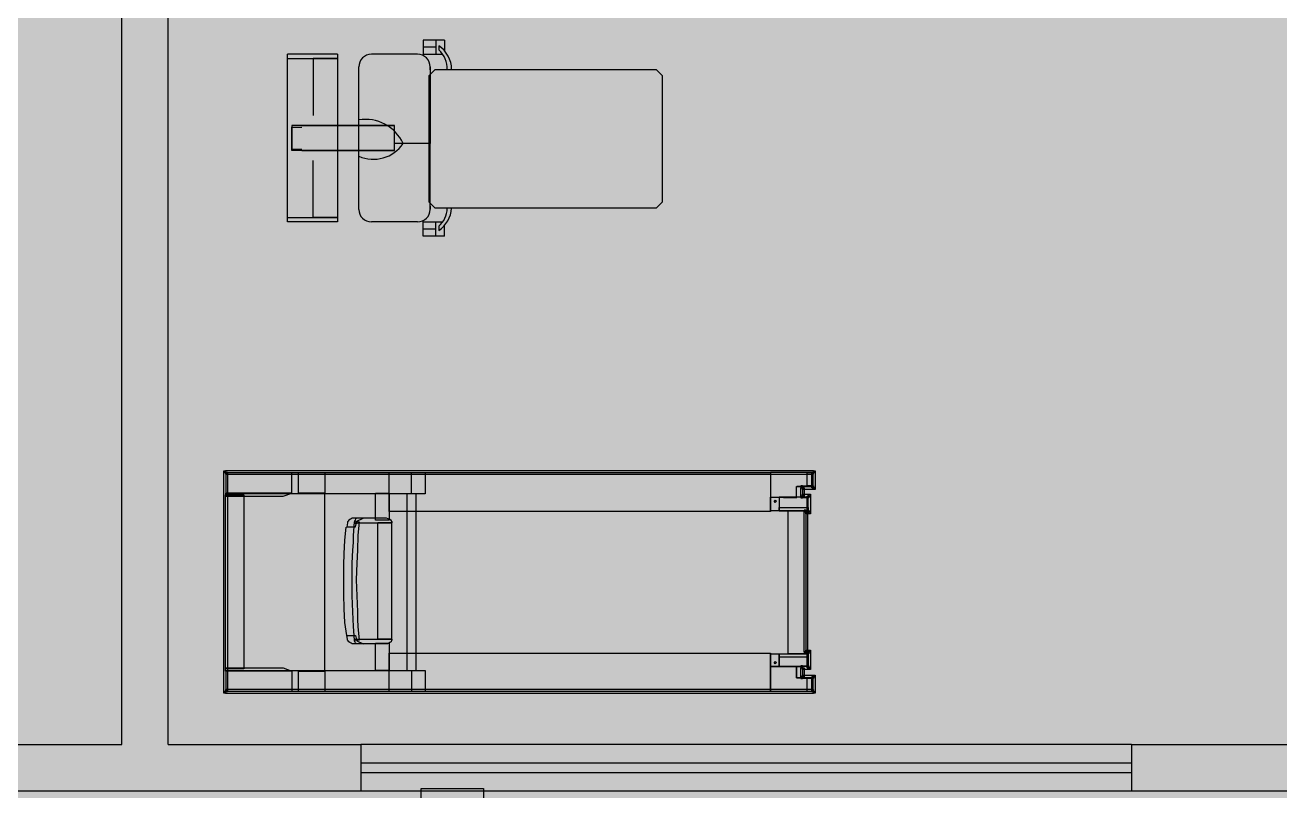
# Model space of a CAD drawing. Header units: centimetres. Extents: x 0 to 1099704, y -139216 to 99734.
# Drawn here: x 908868.9 to 909275.9, y 9877 to 10125.3 of the extents above; entities that cross this region are included whole.
import ezdxf

# ---------------------------------------------------------------- set-up
doc = ezdxf.new("R2010")
doc.units = ezdxf.units.CM
doc.header["$LTSCALE"] = 4
for name, color, linetype in [('0.2', 2, 'Continuous'), ('0.4', 4, 'Continuous'), ('0.6', 6, 'Continuous')]:
    doc.layers.add(name, color=color, linetype=linetype)

msp = doc.modelspace()

# ---------------------------------------------------------------- hatches: boundary and pattern name
at = {"layer": '0.2', "true_color": 0x000000}
h = msp.add_hatch(color=18, dxfattribs=at)
h.dxf.hatch_style = 1
h.paths.add_polyline_path([(908915.235, 10792.013), (909057.735, 10792.013), (909057.735, 10807.013), (908900.235, 10807.013), (908750.235, 10807.013), (908750.235, 10792.013), (908900.235, 10792.013), (908900.235, 9892.013), (908830.235, 9892.013), (908830.235, 9877.013), (908915.235, 9877.013), (908977.735, 9877.013), (908977.735, 9892.013), (908915.235, 9892.013)])
h.paths.add_polyline_path([(908200.235, 10308.853), (908200.235, 10792.013), (908350.235, 10792.013), (908350.235, 10807.013), (908185.235, 10807.013), (908085.235, 10807.013), (908085.235, 10792.013), (908185.235, 10792.013), (908185.235, 9892.264), (908090.235, 9892.264), (908090.235, 9877.264), (908200.235, 9877.264), (908270.235, 9877.013), (908270.235, 9892.013), (908200.235, 9892.013)])
h.paths.add_polyline_path([(907850.235, 9892.264), (907700.235, 9892.264), (907700.235, 9877.264), (907850.235, 9877.264)])
h.paths.add_polyline_path([(907460.235, 9892.264), (907310.235, 9892.264), (907310.235, 9877.264), (907460.235, 9877.264)])
h.paths.add_polyline_path([(907785.235, 10807.013), (907485.235, 10807.013), (907485.235, 10792.013), (907785.235, 10792.013)])
h = msp.add_hatch(color=18, dxfattribs=at)
h.dxf.hatch_style = 1
h.paths.add_polyline_path([(909357.735, 10807.013), (909257.735, 10807.013), (909257.735, 10792.013), (909357.735, 10792.013)])
h.paths.add_polyline_path([(909387.727, 9892.013), (909227.735, 9892.013), (909227.735, 9877.013), (909387.727, 9877.013)])
h.paths.add_polyline_path([(908630.235, 9892.013), (908470.235, 9892.013), (908470.235, 9877.013), (908630.235, 9877.013)])
h = msp.add_hatch(color=18, dxfattribs=at)
h.dxf.hatch_style = 1
h.paths.add_polyline_path([(909017.573, 9877.013), (908997.373, 9877.013), (908997.373, 9855.42), (909017.573, 9855.42)])
edge = h.paths.add_edge_path()
edge.add_line((909017.573, 9850.42), (908997.373, 9850.42))
edge.add_line((908997.373, 9850.42), (908997.373, 9828.065))
edge.add_line((908997.373, 9828.065), (909016.008, 9828.065))
edge.add_spline(control_points=[(909016.008, 9828.065), (909015.514, 9828.393), (909015.015, 9828.715), (909014.515, 9829.037)], knot_values=[1.7524177, 1.7524177, 1.7524177, 1.7524177, 1.8071228, 1.8071228, 1.8071228, 1.8071228], degree=3, periodic=0)
edge.add_spline(control_points=[(909014.515, 9829.037), (909015.541, 9829.333), (909016.567, 9829.629), (909017.573, 9829.965)], knot_values=[1.7123982, 1.7123982, 1.7123982, 1.7123982, 1.810933, 1.810933, 1.810933, 1.810933], degree=3, periodic=0)
edge.add_line((909017.573, 9829.965), (909017.573, 9850.42))
h.paths.add_polyline_path([(909017.573, 9823.065), (908997.373, 9823.065), (908997.373, 9800.71), (909017.573, 9800.71)])
h.paths.add_polyline_path([(909017.573, 9795.71), (908997.373, 9795.71), (908997.373, 9773.355), (909017.573, 9773.355)])
h.paths.add_polyline_path([(909017.573, 9768.355), (908997.373, 9768.355), (908997.373, 9746.001), (909017.573, 9746.001)])
at = {"layer": '0.4', "true_color": 0xf8f3ec}
h = msp.add_hatch(color=7, dxfattribs=at)
h.dxf.hatch_style = 1
h.paths.add_polyline_path([(917643.755, 6257.497), (917643.755, 15479.046), (896254.948, 15479.046), (896254.948, 6257.497)])

# ---------------------------------------------------------------- linework, layer by layer
at = {"layer": '0.2'}
for p, q in [((909004.888, 10120.511), (908997.945, 10120.511)), ((908997.945, 10120.511), (908997.945, 10115.484)), ((909002.111, 10118.197), (908997.945, 10118.197)), ((909002.111, 10120.511), (909002.111, 10115.882)), ((909003.036, 10118.66), (909003.036, 10117.271)), ((909004.888, 10120.511), (909004.888, 10117.046)), ((908970.172, 10115.882), (908953.971, 10115.882)), ((908953.971, 10061.527), (908953.971, 10115.882)), ((908953.971, 10114.494), (908970.172, 10114.494)), ((908970.172, 10114.494), (908962.303, 10114.494)), ((908962.303, 10114.494), (908962.303, 10095.979)), ((908970.172, 10115.882), (908970.172, 10061.527)), ((908996.187, 10115.882), (908981.187, 10115.882)), ((908997.945, 10115.882), (909004.313, 10115.882)), ((908977.115, 10065.599), (908977.115, 10111.811)), ((908999.937, 10108.971), (909001.893, 10110.927)), ((909000.259, 10111.811), (909000.259, 10086.985)), ((909000.259, 10110.791), (909000.259, 10111.716)), ((909001.893, 10110.927), (909073.528, 10110.927)), ((909073.528, 10110.927), (909075.484, 10108.971)), ((908999.937, 10067.883), (908999.937, 10108.971)), ((909075.484, 10108.971), (909075.484, 10067.883)), ((908958.6, 10092.738), (908955.36, 10092.738)), ((908955.36, 10092.738), (908955.36, 10085.134)), ((908955.36, 10092.276), (908958.6, 10092.276)), ((908955.36, 10084.671), (908955.36, 10092.276)), ((908988.687, 10092.738), (908958.6, 10092.738)), ((908958.6, 10092.738), (908988.687, 10092.738)), ((908988.687, 10084.671), (908988.687, 10092.738)), ((909000.259, 10086.985), (908988.687, 10086.985)), ((909000.259, 10086.985), (908988.687, 10086.985)), ((909000.259, 10065.599), (909000.259, 10086.985)), ((908955.36, 10085.134), (908958.6, 10085.134)), ((908958.6, 10084.671), (908955.36, 10084.671)), ((908958.6, 10084.671), (908988.687, 10084.671)), ((908988.687, 10084.671), (908958.6, 10084.671)), ((908962.303, 10062.916), (908962.303, 10081.431)), ((909001.893, 10065.927), (908999.937, 10067.883)), ((909000.259, 10066.619), (909000.259, 10065.693)), ((909073.528, 10065.927), (909001.893, 10065.927)), ((909075.484, 10067.883), (909073.528, 10065.927)), ((908953.971, 10062.916), (908970.172, 10062.916)), ((908970.172, 10061.527), (908953.971, 10061.527)), ((908970.172, 10062.916), (908962.303, 10062.916)), ((908996.187, 10061.527), (908981.187, 10061.527)), ((908997.945, 10056.898), (908997.945, 10061.926)), ((908997.945, 10061.527), (909004.313, 10061.527)), ((909002.111, 10056.898), (909002.111, 10061.527)), ((909002.111, 10059.212), (908997.945, 10059.212)), ((909004.888, 10056.898), (908997.945, 10056.898)), ((909003.036, 10060.138), (909003.036, 10058.75)), ((909004.888, 10056.898), (909004.888, 10060.363)), ((908933.352, 9980.293), (908933.352, 9980.844)), ((908933.352, 9980.844), (908933.903, 9980.844)), ((908933.352, 9909.293), (908933.352, 9980.293)), ((908933.352, 9980.293), (908934.563, 9980.293)), ((908934.563, 9980.293), (908933.352, 9980.293)), ((908933.903, 9980.844), (908933.903, 9979.743)), ((908933.903, 9980.844), (908933.903, 9979.743)), ((909032.826, 9980.844), (908933.903, 9980.844)), ((908933.903, 9979.743), (908934.563, 9980.293)), ((908933.903, 9979.743), (909032.826, 9979.743)), ((908934.123, 9973.36), (908934.123, 9980.293)), ((908934.123, 9980.293), (908998.598, 9980.293)), ((908934.123, 9973.36), (908934.123, 9980.293)), ((908934.123, 9980.293), (908998.598, 9980.293)), ((908934.563, 9980.293), (908934.563, 9909.293)), ((908955.364, 9973.58), (908955.364, 9980.293)), ((908957.565, 9973.58), (908957.565, 9980.293)), ((908957.565, 9980.293), (908966.13, 9980.293)), ((908957.565, 9973.58), (908957.565, 9980.293)), ((908957.565, 9980.293), (908966.13, 9980.293)), ((908966.13, 9980.293), (908966.13, 9973.58)), ((908966.13, 9980.293), (908966.13, 9973.58)), ((908986.931, 9967.637), (908986.931, 9980.293)), ((908986.931, 9980.293), (909110.638, 9980.293)), ((908986.931, 9967.637), (908986.931, 9980.293)), ((908986.931, 9980.293), (909110.638, 9980.293)), ((908994.195, 9973.58), (908994.195, 9980.293)), ((908998.598, 9980.293), (908998.598, 9973.36)), ((908998.598, 9980.293), (908998.598, 9973.36)), ((909124.615, 9980.844), (909032.826, 9980.844)), ((909032.826, 9979.743), (909124.615, 9979.743)), ((909124.395, 9980.293), (909110.638, 9980.293)), ((909110.638, 9980.293), (909110.638, 9972.259)), ((909124.395, 9980.293), (909110.638, 9980.293)), ((909110.638, 9980.293), (909110.638, 9972.259)), ((909110.638, 9980.293), (909110.638, 9967.637)), ((909110.638, 9980.293), (909110.638, 9967.637)), ((909122.524, 9975.891), (909122.524, 9980.293)), ((909122.524, 9980.293), (909124.395, 9980.293)), ((909122.524, 9975.891), (909122.524, 9980.293)), ((909122.524, 9980.293), (909124.395, 9980.293)), ((909124.065, 9975.341), (909124.065, 9980.293)), ((909124.065, 9980.293), (909125.165, 9980.293)), ((909125.165, 9980.293), (909124.065, 9980.293)), ((909124.065, 9980.293), (909124.615, 9979.743)), ((909124.395, 9975.671), (909124.395, 9980.293)), ((909124.395, 9975.671), (909124.395, 9980.293)), ((909124.395, 9980.293), (909124.395, 9975.891)), ((909124.395, 9980.293), (909124.395, 9975.891)), ((909124.615, 9980.844), (909125.165, 9980.844)), ((909124.615, 9979.743), (909124.615, 9980.844)), ((909124.615, 9979.743), (909124.615, 9980.844)), ((909125.165, 9980.844), (909125.165, 9980.293)), ((909125.165, 9980.293), (909125.165, 9975.341)), ((909119.112, 9972.039), (909119.112, 9975.671)), ((909119.112, 9975.671), (909124.395, 9975.671)), ((909119.112, 9972.039), (909119.112, 9975.671)), ((909119.112, 9975.671), (909124.395, 9975.671)), ((909119.112, 9972.259), (909119.112, 9975.671)), ((909119.112, 9975.671), (909120.983, 9975.671)), ((909119.112, 9972.259), (909119.112, 9975.671)), ((909119.112, 9975.671), (909120.983, 9975.671)), ((909124.395, 9975.671), (909119.222, 9975.671)), ((909120.983, 9975.891), (909120.433, 9975.891)), ((909120.433, 9975.891), (909120.433, 9975.341)), ((909120.983, 9974.79), (909120.983, 9975.891)), ((909120.983, 9975.891), (909124.615, 9975.891)), ((909120.983, 9974.79), (909120.983, 9975.891)), ((909120.983, 9975.671), (909120.983, 9972.259)), ((909120.983, 9975.671), (909120.983, 9972.259)), ((909124.395, 9975.891), (909122.524, 9975.891)), ((909124.395, 9975.891), (909122.524, 9975.891)), ((909124.615, 9975.891), (909124.065, 9975.341)), ((909124.615, 9975.891), (909124.615, 9974.79)), ((909124.615, 9974.79), (909124.615, 9975.891)), ((908955.364, 9973.58), (908933.903, 9973.58)), ((908933.903, 9973.58), (908933.903, 9972.589)), ((908955.364, 9973.58), (908933.903, 9973.58)), ((908933.903, 9973.58), (908933.903, 9972.589)), ((908933.903, 9916.557), (908933.903, 9973.029)), ((908933.903, 9973.029), (908939.846, 9973.029)), ((908933.903, 9916.557), (908933.903, 9973.029)), ((908933.903, 9973.029), (908939.846, 9973.029)), ((908933.903, 9972.589), (908952.613, 9972.589)), ((908933.903, 9972.589), (908952.613, 9972.589)), ((908998.598, 9973.36), (908934.123, 9973.36)), ((908998.598, 9973.36), (908934.123, 9973.36)), ((908939.846, 9973.029), (908939.846, 9916.557)), ((908939.846, 9973.029), (908939.846, 9916.557)), ((908952.613, 9972.589), (908955.364, 9973.58)), ((908952.613, 9972.589), (908955.364, 9973.58)), ((908966.13, 9973.58), (908957.565, 9973.58)), ((908966.13, 9973.58), (908957.565, 9973.58)), ((908966.13, 9915.787), (908966.13, 9973.58)), ((908982.529, 9964.775), (908982.529, 9973.58)), ((908982.529, 9973.58), (908986.931, 9973.58)), ((908982.529, 9964.775), (908982.529, 9973.58)), ((908982.529, 9973.58), (908986.931, 9973.58)), ((908986.931, 9973.58), (908986.931, 9964.775)), ((908986.931, 9973.58), (908986.931, 9964.775)), ((908992.654, 9973.36), (908992.654, 9916.007)), ((908995.736, 9973.36), (908992.654, 9973.36)), ((908992.654, 9973.36), (908992.654, 9916.007)), ((908995.736, 9973.36), (908992.654, 9973.36)), ((908995.736, 9916.007), (908995.736, 9973.36)), ((908995.736, 9916.007), (908995.736, 9973.36)), ((909110.638, 9972.259), (909119.112, 9972.039)), ((909110.638, 9972.259), (909119.112, 9972.039)), ((909110.638, 9967.857), (909110.638, 9972.259)), ((909110.638, 9972.259), (909113.499, 9972.259)), ((909110.638, 9967.857), (909110.638, 9972.259)), ((909110.638, 9972.259), (909113.499, 9972.259)), ((909122.854, 9972.259), (909113.499, 9972.259)), ((909113.499, 9972.259), (909113.499, 9967.857)), ((909122.854, 9972.259), (909113.499, 9972.259)), ((909113.499, 9972.259), (909113.499, 9967.857)), ((909113.499, 9972.259), (909113.499, 9967.857)), ((909113.499, 9972.259), (909113.499, 9967.857)), ((909120.983, 9972.259), (909119.112, 9972.259)), ((909120.983, 9972.259), (909119.112, 9972.259)), ((909120.433, 9972.589), (909120.433, 9975.341)), ((909120.433, 9975.341), (909121.534, 9975.341)), ((909120.433, 9975.341), (909121.534, 9975.341)), ((909121.534, 9972.589), (909120.433, 9972.589)), ((909120.433, 9972.589), (909120.433, 9972.039)), ((909121.534, 9972.589), (909120.433, 9972.589)), ((909120.433, 9972.039), (909120.983, 9972.039)), ((909121.534, 9975.341), (909120.983, 9974.79)), ((909124.615, 9974.79), (909120.983, 9974.79)), ((909120.983, 9972.039), (909120.983, 9973.25)), ((909120.983, 9973.25), (909123.074, 9973.25)), ((909120.983, 9972.039), (909120.983, 9973.25)), ((909120.983, 9973.25), (909121.534, 9972.589)), ((909123.074, 9972.039), (909120.983, 9972.039)), ((909121.534, 9975.341), (909121.534, 9972.589)), ((909123.625, 9972.589), (909122.524, 9972.589)), ((909122.524, 9972.589), (909123.074, 9972.039)), ((909122.524, 9967.527), (909122.524, 9972.589)), ((909122.524, 9972.589), (909123.625, 9972.589)), ((909122.854, 9967.857), (909122.854, 9972.259)), ((909122.854, 9967.857), (909122.854, 9972.259)), ((909123.074, 9973.25), (909123.074, 9972.039)), ((909123.074, 9973.25), (909123.625, 9973.25)), ((909123.074, 9972.039), (909123.074, 9973.25)), ((909123.625, 9973.25), (909123.625, 9972.589)), ((909123.625, 9972.589), (909123.625, 9967.527)), ((909125.165, 9975.341), (909124.065, 9975.341)), ((909124.065, 9975.341), (909125.165, 9975.341)), ((909125.165, 9974.79), (909124.615, 9974.79)), ((909125.165, 9975.341), (909125.165, 9974.79)), ((909110.638, 9967.637), (908986.931, 9967.637)), ((909110.638, 9967.637), (908986.931, 9967.637)), ((909113.499, 9967.857), (909110.638, 9967.857)), ((909113.499, 9967.857), (909110.638, 9967.857)), ((909111.848, 9970.938), (909112.179, 9971.269)), ((909111.848, 9970.938), (909112.179, 9971.269)), ((909112.179, 9970.498), (909111.848, 9970.938)), ((909112.179, 9970.498), (909111.848, 9970.938)), ((909112.179, 9971.269), (909112.619, 9970.938)), ((909112.179, 9971.269), (909112.619, 9970.938)), ((909112.619, 9970.938), (909112.179, 9970.498)), ((909112.619, 9970.938), (909112.179, 9970.498)), ((909113.499, 9967.857), (909113.499, 9968.957)), ((909113.499, 9968.957), (909122.854, 9968.957)), ((909113.499, 9967.857), (909113.499, 9968.957)), ((909113.499, 9968.957), (909122.854, 9968.957)), ((909113.499, 9967.857), (909122.854, 9967.857)), ((909113.499, 9967.857), (909122.854, 9967.857)), ((909122.854, 9967.857), (909113.499, 9967.857)), ((909122.854, 9967.857), (909113.499, 9967.857)), ((909116.361, 9921.51), (909116.361, 9967.857)), ((909116.361, 9967.857), (909122.084, 9967.857)), ((909122.084, 9968.077), (909121.534, 9968.077)), ((909121.534, 9968.077), (909121.534, 9967.527)), ((909121.534, 9922.06), (909121.534, 9967.527)), ((909121.534, 9967.527), (909122.634, 9967.527)), ((909121.534, 9967.527), (909122.634, 9967.527)), ((909122.084, 9966.866), (909122.084, 9968.077)), ((909122.084, 9968.077), (909123.074, 9968.077)), ((909122.084, 9966.866), (909122.084, 9968.077)), ((909122.084, 9967.857), (909122.084, 9921.51)), ((909122.634, 9967.527), (909122.084, 9966.866)), ((909123.074, 9968.077), (909122.524, 9967.527)), ((909122.524, 9967.527), (909123.625, 9967.527)), ((909123.625, 9967.527), (909122.524, 9967.527)), ((909122.634, 9967.527), (909122.634, 9922.06)), ((909122.854, 9968.957), (909122.854, 9967.857)), ((909122.854, 9968.957), (909122.854, 9967.857)), ((909123.074, 9968.077), (909123.074, 9966.866)), ((909123.074, 9966.866), (909123.074, 9968.077)), ((909123.625, 9967.527), (909123.625, 9966.866)), ((908973.394, 9963.895), (908973.174, 9962.684)), ((908973.394, 9963.895), (908973.174, 9962.684)), ((908973.614, 9964.445), (908973.394, 9964.225)), ((908973.614, 9964.445), (908973.394, 9964.225)), ((908973.394, 9964.225), (908973.394, 9963.895)), ((908973.394, 9964.225), (908973.394, 9963.895)), ((908973.834, 9964.775), (908973.614, 9964.445)), ((908973.834, 9964.775), (908973.614, 9964.445)), ((908974.164, 9964.995), (908973.834, 9964.775)), ((908974.164, 9964.995), (908973.834, 9964.775)), ((908974.605, 9965.215), (908974.164, 9964.995)), ((908974.605, 9965.215), (908974.164, 9964.995)), ((908974.935, 9965.435), (908974.605, 9965.215)), ((908974.935, 9965.435), (908974.605, 9965.215)), ((908978.567, 9965.435), (908974.935, 9965.435)), ((908978.567, 9965.435), (908974.935, 9965.435)), ((908975.375, 9959.822), (908975.705, 9964.225)), ((908975.375, 9959.822), (908975.705, 9964.225)), ((908975.925, 9964.775), (908975.705, 9964.445)), ((908975.925, 9964.775), (908975.705, 9964.445)), ((908975.705, 9964.445), (908975.705, 9964.005)), ((908975.705, 9964.445), (908975.705, 9964.005)), ((908975.705, 9964.225), (908977.246, 9964.225)), ((908975.705, 9964.225), (908977.246, 9964.225)), ((908975.705, 9964.005), (908975.705, 9963.674)), ((908975.705, 9964.005), (908975.705, 9963.674)), ((908975.705, 9963.674), (908977.576, 9963.895)), ((908975.705, 9963.674), (908977.576, 9963.895)), ((908976.035, 9965.215), (908975.925, 9964.775)), ((908976.035, 9965.215), (908975.925, 9964.775)), ((908976.476, 9965.435), (908976.035, 9965.215)), ((908976.476, 9965.435), (908976.035, 9965.215)), ((908976.035, 9962.684), (908976.476, 9964.445)), ((908976.035, 9962.684), (908976.476, 9964.445)), ((908976.476, 9964.445), (908978.567, 9965.435)), ((908976.476, 9964.445), (908978.567, 9965.435)), ((908976.696, 9965.435), (908976.476, 9965.435)), ((908976.696, 9965.435), (908976.476, 9965.435)), ((908986.051, 9965.435), (908976.696, 9965.435)), ((908986.051, 9965.435), (908976.696, 9965.435)), ((908977.246, 9964.225), (908976.806, 9959.822)), ((908977.246, 9964.225), (908976.806, 9959.822)), ((908977.576, 9963.895), (908987.922, 9963.895)), ((908977.576, 9963.895), (908987.922, 9963.895)), ((908986.931, 9964.775), (908982.529, 9964.775)), ((908986.931, 9964.775), (908982.529, 9964.775)), ((908983.299, 9926.242), (908983.299, 9964.005)), ((908983.299, 9964.005), (908987.702, 9964.005)), ((908983.299, 9926.242), (908983.299, 9964.005)), ((908983.299, 9964.005), (908987.702, 9964.005)), ((908986.601, 9965.215), (908986.051, 9965.435)), ((908986.601, 9965.215), (908986.051, 9965.435)), ((908987.151, 9964.995), (908986.601, 9965.215)), ((908987.151, 9964.995), (908986.601, 9965.215)), ((908987.592, 9964.665), (908987.151, 9964.995)), ((908987.592, 9964.665), (908987.151, 9964.995)), ((908987.922, 9964.225), (908987.592, 9964.665)), ((908987.922, 9964.225), (908987.592, 9964.665)), ((908987.702, 9964.005), (908987.702, 9926.242)), ((908987.702, 9964.005), (908987.702, 9926.242)), ((908987.922, 9963.895), (908987.922, 9964.225)), ((908987.922, 9963.895), (908987.922, 9964.225)), ((909123.074, 9966.866), (909122.084, 9966.866)), ((909123.625, 9966.866), (909123.074, 9966.866)), ((908972.624, 9958.282), (908973.064, 9962.574)), ((908973.174, 9962.684), (908976.035, 9962.684)), ((908973.174, 9962.684), (908976.035, 9962.684)), ((908975.375, 9957.511), (908975.375, 9959.822)), ((908975.375, 9957.511), (908975.375, 9959.822)), ((908976.806, 9959.822), (908976.696, 9955.09)), ((908976.806, 9959.822), (908976.696, 9955.09)), ((908972.403, 9953.879), (908972.624, 9958.282)), ((908974.935, 9950.896), (908975.155, 9955.09)), ((908974.935, 9950.896), (908975.155, 9955.09)), ((908975.155, 9955.09), (908975.375, 9957.511)), ((908975.155, 9955.09), (908975.375, 9957.511)), ((908976.696, 9955.09), (908976.476, 9950.896)), ((908976.696, 9955.09), (908976.476, 9950.896)), ((908972.293, 9950.345), (908972.403, 9953.879)), ((908972.293, 9945.503), (908972.293, 9950.345)), ((908974.935, 9945.503), (908974.935, 9950.896)), ((908974.935, 9945.503), (908974.935, 9950.896)), ((908976.476, 9950.896), (908976.256, 9945.503)), ((908976.476, 9950.896), (908976.256, 9945.503)), ((908972.293, 9940.77), (908972.293, 9945.503)), ((908974.935, 9940.22), (908974.935, 9945.503)), ((908974.935, 9940.22), (908974.935, 9945.503)), ((908976.256, 9945.503), (908976.476, 9940.22)), ((908976.256, 9945.503), (908976.476, 9940.22)), ((908972.403, 9936.038), (908972.293, 9940.77)), ((908975.155, 9935.047), (908974.935, 9940.22)), ((908975.155, 9935.047), (908974.935, 9940.22)), ((908976.476, 9940.22), (908976.696, 9935.047)), ((908976.476, 9940.22), (908976.696, 9935.047)), ((908972.624, 9931.635), (908972.403, 9936.038)), ((908975.375, 9930.315), (908975.155, 9935.047)), ((908975.375, 9930.315), (908975.155, 9935.047)), ((908976.696, 9935.047), (908976.696, 9932.626)), ((908976.696, 9935.047), (908976.696, 9932.626)), ((908973.174, 9927.453), (908972.624, 9931.635)), ((908976.696, 9932.626), (908976.806, 9930.315)), ((908976.696, 9932.626), (908976.806, 9930.315)), ((908973.394, 9926.242), (908973.174, 9927.453)), ((908973.174, 9927.453), (908976.035, 9927.453)), ((908973.394, 9926.242), (908973.174, 9927.453)), ((908973.174, 9927.453), (908976.035, 9927.453)), ((908975.705, 9925.912), (908975.375, 9930.315)), ((908975.705, 9925.912), (908975.375, 9930.315)), ((908976.035, 9927.453), (908976.476, 9925.692)), ((908976.035, 9927.453), (908976.476, 9925.692)), ((908976.806, 9930.315), (908977.246, 9925.912)), ((908976.806, 9930.315), (908977.246, 9925.912)), ((908973.394, 9925.912), (908973.394, 9926.242)), ((908973.394, 9925.912), (908973.394, 9926.242)), ((908973.614, 9925.692), (908973.394, 9925.912)), ((908973.614, 9925.692), (908973.394, 9925.912)), ((908973.834, 9925.362), (908973.614, 9925.692)), ((908973.834, 9925.362), (908973.614, 9925.692)), ((908974.164, 9925.142), (908973.834, 9925.362)), ((908974.164, 9925.142), (908973.834, 9925.362)), ((908974.605, 9924.922), (908974.164, 9925.142)), ((908974.605, 9924.922), (908974.164, 9925.142)), ((908974.935, 9924.702), (908974.605, 9924.922)), ((908974.935, 9924.702), (908974.605, 9924.922)), ((908978.567, 9924.702), (908974.935, 9924.702)), ((908978.567, 9924.702), (908974.935, 9924.702)), ((908975.705, 9926.132), (908975.705, 9926.242)), ((908975.705, 9926.242), (908977.576, 9926.242)), ((908975.705, 9926.132), (908975.705, 9926.242)), ((908975.705, 9926.242), (908977.576, 9926.242)), ((908975.705, 9925.692), (908975.705, 9926.132)), ((908975.705, 9925.692), (908975.705, 9926.132)), ((908977.246, 9925.912), (908975.705, 9925.912)), ((908977.246, 9925.912), (908975.705, 9925.912)), ((908975.925, 9925.362), (908975.705, 9925.692)), ((908975.925, 9925.362), (908975.705, 9925.692)), ((908976.035, 9924.922), (908975.925, 9925.362)), ((908976.035, 9924.922), (908975.925, 9925.362)), ((908976.476, 9924.702), (908976.035, 9924.922)), ((908976.476, 9924.702), (908976.035, 9924.922)), ((908976.476, 9925.692), (908978.567, 9924.702)), ((908976.476, 9925.692), (908978.567, 9924.702)), ((908976.696, 9924.702), (908976.476, 9924.702)), ((908976.696, 9924.702), (908976.476, 9924.702)), ((908986.051, 9924.702), (908976.696, 9924.702)), ((908986.051, 9924.702), (908976.696, 9924.702)), ((908977.576, 9926.242), (908987.922, 9926.242)), ((908977.576, 9926.242), (908987.922, 9926.242)), ((908982.529, 9916.007), (908982.529, 9924.922)), ((908982.529, 9924.922), (908986.931, 9924.922)), ((908982.529, 9916.007), (908982.529, 9924.922)), ((908982.529, 9924.922), (908986.931, 9924.922)), ((908987.702, 9926.242), (908983.299, 9926.242)), ((908987.702, 9926.242), (908983.299, 9926.242)), ((908986.381, 9924.702), (908986.051, 9924.702)), ((908986.381, 9924.702), (908986.051, 9924.702)), ((908986.821, 9924.922), (908986.381, 9924.702)), ((908986.821, 9924.922), (908986.381, 9924.702)), ((908987.151, 9925.142), (908986.821, 9924.922)), ((908987.151, 9925.142), (908986.821, 9924.922)), ((908986.931, 9924.922), (908986.931, 9916.007)), ((908986.931, 9924.922), (908986.931, 9916.007)), ((908987.592, 9925.362), (908987.151, 9925.142)), ((908987.592, 9925.362), (908987.151, 9925.142)), ((908987.702, 9925.912), (908987.592, 9925.362)), ((908987.702, 9925.912), (908987.592, 9925.362)), ((908987.922, 9926.242), (908987.702, 9925.912)), ((908987.922, 9926.242), (908987.702, 9925.912)), ((909122.084, 9921.51), (909122.084, 9922.611)), ((909122.084, 9922.611), (909123.074, 9922.611)), ((909122.084, 9921.51), (909122.084, 9922.611)), ((909122.084, 9922.611), (909122.634, 9922.06)), ((909123.074, 9922.611), (909123.074, 9921.51)), ((909123.074, 9922.611), (909123.625, 9922.611)), ((909123.074, 9921.51), (909123.074, 9922.611)), ((909123.625, 9922.611), (909123.625, 9922.06)), ((908986.931, 9909.293), (908986.931, 9921.73)), ((908986.931, 9921.73), (909110.638, 9921.73)), ((908986.931, 9909.293), (908986.931, 9921.73)), ((908986.931, 9921.73), (909110.638, 9921.73)), ((909110.638, 9921.73), (909110.638, 9909.293)), ((909110.638, 9921.73), (909110.638, 9909.293)), ((909110.638, 9917.328), (909110.638, 9921.51)), ((909110.638, 9921.51), (909113.499, 9921.51)), ((909110.638, 9917.328), (909110.638, 9921.51)), ((909110.638, 9921.51), (909113.499, 9921.51)), ((909111.848, 9918.648), (909112.179, 9918.979)), ((909111.848, 9918.648), (909112.179, 9918.979)), ((909112.179, 9918.208), (909111.848, 9918.648)), ((909112.179, 9918.208), (909111.848, 9918.648)), ((909112.179, 9918.979), (909112.619, 9918.648)), ((909112.179, 9918.979), (909112.619, 9918.648)), ((909112.619, 9918.648), (909112.179, 9918.208)), ((909112.619, 9918.648), (909112.179, 9918.208)), ((909113.499, 9917.328), (909113.499, 9921.51)), ((909113.499, 9921.51), (909122.854, 9921.51)), ((909113.499, 9917.328), (909113.499, 9921.51)), ((909113.499, 9921.51), (909122.854, 9921.51)), ((909113.499, 9920.409), (909113.499, 9921.51)), ((909113.499, 9921.51), (909122.854, 9921.51)), ((909113.499, 9920.409), (909113.499, 9921.51)), ((909113.499, 9921.51), (909122.854, 9921.51)), ((909113.499, 9921.51), (909113.499, 9917.328)), ((909113.499, 9921.51), (909113.499, 9917.328)), ((909122.854, 9920.409), (909113.499, 9920.409)), ((909122.854, 9920.409), (909113.499, 9920.409)), ((909122.084, 9921.51), (909116.361, 9921.51)), ((909122.634, 9922.06), (909121.534, 9922.06)), ((909121.534, 9922.06), (909121.534, 9921.51)), ((909122.634, 9922.06), (909121.534, 9922.06)), ((909121.534, 9921.51), (909122.084, 9921.51)), ((909123.074, 9921.51), (909122.084, 9921.51)), ((909122.524, 9916.887), (909122.524, 9922.06)), ((909122.524, 9922.06), (909123.625, 9922.06)), ((909123.625, 9922.06), (909122.524, 9922.06)), ((909122.524, 9922.06), (909123.074, 9921.51)), ((909122.854, 9921.51), (909122.854, 9917.328)), ((909122.854, 9921.51), (909122.854, 9917.328)), ((909122.854, 9921.51), (909122.854, 9920.409)), ((909122.854, 9921.51), (909122.854, 9920.409)), ((909123.625, 9922.06), (909123.625, 9916.887)), ((908933.903, 9915.787), (908933.903, 9916.887)), ((908933.903, 9916.887), (908952.613, 9916.887)), ((908933.903, 9915.787), (908933.903, 9916.887)), ((908933.903, 9916.887), (908952.613, 9916.887)), ((908939.846, 9916.557), (908933.903, 9916.557)), ((908939.846, 9916.557), (908933.903, 9916.557)), ((908955.364, 9915.787), (908933.903, 9915.787)), ((908955.364, 9915.787), (908933.903, 9915.787)), ((908934.123, 9909.293), (908934.123, 9916.007)), ((908934.123, 9916.007), (908998.598, 9916.007)), ((908934.123, 9909.293), (908934.123, 9916.007)), ((908934.123, 9916.007), (908998.598, 9916.007)), ((908952.613, 9916.887), (908955.364, 9915.787)), ((908952.613, 9916.887), (908955.364, 9915.787)), ((908955.364, 9915.787), (908955.364, 9909.293)), ((908957.565, 9909.293), (908957.565, 9915.787)), ((908957.565, 9915.787), (908966.13, 9915.787)), ((908957.565, 9909.293), (908957.565, 9915.787)), ((908957.565, 9915.787), (908966.13, 9915.787)), ((908966.13, 9915.787), (908966.13, 9909.293)), ((908966.13, 9915.787), (908966.13, 9909.293)), ((908986.931, 9916.007), (908982.529, 9916.007)), ((908986.931, 9916.007), (908982.529, 9916.007)), ((908992.654, 9916.007), (908995.736, 9916.007)), ((908992.654, 9916.007), (908995.736, 9916.007)), ((908994.195, 9916.007), (908994.195, 9909.293)), ((908998.598, 9916.007), (908998.598, 9909.293)), ((908998.598, 9916.007), (908998.598, 9909.293)), ((909110.638, 9909.293), (909110.638, 9917.328)), ((909110.638, 9917.328), (909119.112, 9917.328)), ((909110.638, 9909.293), (909110.638, 9917.328)), ((909110.638, 9917.328), (909119.112, 9917.328)), ((909113.499, 9917.328), (909110.638, 9917.328)), ((909113.499, 9917.328), (909110.638, 9917.328)), ((909122.854, 9917.328), (909113.499, 9917.328)), ((909122.854, 9917.328), (909113.499, 9917.328)), ((909119.112, 9917.328), (909119.112, 9913.696)), ((909119.112, 9917.328), (909119.112, 9913.696)), ((909119.112, 9913.696), (909119.112, 9917.328)), ((909119.112, 9917.328), (909120.983, 9917.328)), ((909119.112, 9913.696), (909119.112, 9917.328)), ((909119.112, 9917.328), (909120.983, 9917.328)), ((909120.983, 9917.548), (909120.433, 9917.548)), ((909120.433, 9917.548), (909120.433, 9916.887)), ((909120.433, 9914.026), (909120.433, 9916.887)), ((909120.433, 9916.887), (909121.534, 9916.887)), ((909120.433, 9916.887), (909121.534, 9916.887)), ((909120.983, 9916.337), (909120.983, 9917.548)), ((909120.983, 9917.548), (909123.074, 9917.548)), ((909120.983, 9916.337), (909120.983, 9917.548)), ((909120.983, 9917.328), (909120.983, 9913.696)), ((909120.983, 9917.328), (909120.983, 9913.696)), ((909121.534, 9916.887), (909120.983, 9916.337)), ((909123.074, 9916.337), (909120.983, 9916.337)), ((909120.983, 9913.476), (909120.983, 9914.576)), ((909120.983, 9914.576), (909124.615, 9914.576)), ((909120.983, 9913.476), (909120.983, 9914.576)), ((909120.983, 9914.576), (909121.534, 9914.026)), ((909121.534, 9916.887), (909121.534, 9914.026)), ((909123.074, 9917.548), (909122.524, 9916.887)), ((909123.625, 9916.887), (909122.524, 9916.887)), ((909122.524, 9916.887), (909123.625, 9916.887)), ((909123.074, 9917.548), (909123.074, 9916.337)), ((909123.074, 9916.337), (909123.074, 9917.548)), ((909123.625, 9916.337), (909123.074, 9916.337)), ((909123.625, 9916.887), (909123.625, 9916.337)), ((909124.615, 9914.576), (909124.615, 9913.476)), ((909124.615, 9914.576), (909125.165, 9914.576)), ((909124.615, 9913.476), (909124.615, 9914.576)), ((909125.165, 9914.576), (909125.165, 9914.026)), ((909119.112, 9913.696), (909124.395, 9913.696)), ((909119.112, 9913.696), (909124.395, 9913.696)), ((909120.983, 9913.696), (909119.112, 9913.696)), ((909120.983, 9913.696), (909119.112, 9913.696)), ((909124.395, 9913.696), (909119.222, 9913.696)), ((909121.534, 9914.026), (909120.433, 9914.026)), ((909120.433, 9914.026), (909120.433, 9913.476)), ((909121.534, 9914.026), (909120.433, 9914.026)), ((909120.433, 9913.476), (909120.983, 9913.476)), ((909124.615, 9913.476), (909120.983, 9913.476)), ((909122.524, 9909.293), (909122.524, 9913.696)), ((909122.524, 9913.696), (909124.395, 9913.696)), ((909122.524, 9909.293), (909122.524, 9913.696)), ((909122.524, 9913.696), (909124.395, 9913.696)), ((909125.165, 9914.026), (909124.065, 9914.026)), ((909124.065, 9914.026), (909124.615, 9913.476)), ((909124.065, 9909.293), (909124.065, 9914.026)), ((909124.065, 9914.026), (909125.165, 9914.026)), ((909124.395, 9913.696), (909124.395, 9909.293)), ((909124.395, 9913.696), (909124.395, 9909.293)), ((909124.395, 9913.696), (909124.395, 9909.293)), ((909124.395, 9913.696), (909124.395, 9909.293)), ((909125.165, 9914.026), (909125.165, 9909.293)), ((908934.563, 9909.293), (908933.352, 9909.293)), ((908933.352, 9908.743), (908933.352, 9909.293)), ((908933.352, 9909.293), (908934.563, 9909.293)), ((908933.903, 9908.743), (908933.352, 9908.743)), ((908934.563, 9909.293), (908933.903, 9909.844)), ((908933.903, 9909.844), (908933.903, 9908.743)), ((909032.826, 9909.844), (908933.903, 9909.844)), ((908933.903, 9909.844), (908933.903, 9908.743)), ((908933.903, 9908.743), (909032.826, 9908.743)), ((908998.598, 9909.293), (908934.123, 9909.293)), ((908998.598, 9909.293), (908934.123, 9909.293)), ((908966.13, 9909.293), (908957.565, 9909.293)), ((908966.13, 9909.293), (908957.565, 9909.293)), ((909110.638, 9909.293), (908986.931, 9909.293)), ((909110.638, 9909.293), (908986.931, 9909.293)), ((909124.615, 9909.844), (909032.826, 9909.844)), ((909032.826, 9908.743), (909124.615, 9908.743)), ((909124.395, 9909.293), (909110.638, 9909.293)), ((909124.395, 9909.293), (909110.638, 9909.293)), ((909124.395, 9909.293), (909122.524, 9909.293)), ((909124.395, 9909.293), (909122.524, 9909.293)), ((909124.615, 9909.844), (909124.065, 9909.293)), ((909124.065, 9909.293), (909125.165, 9909.293)), ((909125.165, 9909.293), (909124.065, 9909.293)), ((909124.615, 9908.743), (909124.615, 9909.844)), ((909124.615, 9908.743), (909124.615, 9909.844)), ((909125.165, 9908.743), (909124.615, 9908.743)), ((909125.165, 9909.293), (909125.165, 9908.743)), ((909227.742, 9892.013), (908977.735, 9892.013)), ((909227.742, 9886.013), (908977.735, 9886.013)), ((908977.735, 9883.013), (909227.742, 9883.013)), ((908977.727, 9877.013), (909227.735, 9877.013))]:
    msp.add_line(p, q, dxfattribs=at)
for centre, radius, start, end in [((908997.898, 10110.895), 9.311, 0.20102, 56.50743), ((908981.187, 10111.811), 4.072, 90.00001, 180.00001), ((908996.187, 10111.811), 4.072, 0, 90.00001), ((908997.861, 10111.232), 7.953, 357.80201, 49.3987), ((908979.29, 10081.353), 13.415, 24.82691, 99.32767), ((908981.828, 10093.381), 11.566, 245.95285, 326.42557), ((908981.187, 10065.599), 4.072, 180, 270), ((908996.187, 10065.599), 4.072, 270, 0), ((908997.861, 10066.177), 7.953, 310.60129, 358.20396), ((908997.898, 10066.514), 9.311, 303.49256, 356.38565)]:
    msp.add_arc(centre, radius, start, end, dxfattribs=at)
at = {"layer": '0.6'}
for p, q in [((908977.735, 9892.013), (908977.735, 9877.013)), ((909227.735, 9892.013), (909227.735, 9877.013))]:
    msp.add_line(p, q, dxfattribs=at)
for points in [[(908830.235, 9892.013), (908900.235, 9892.013), (908900.235, 10792.013), (908750.235, 10792.013)], [(908915.235, 9892.013), (908915.235, 10792.013)], [(908915.235, 9892.013), (908977.735, 9892.013)], [(909227.735, 9892.013), (909387.735, 9892.013)], [(908830.235, 9877.013), (908915.235, 9877.013)], [(908915.235, 9877.013), (908977.735, 9877.013)], [(909227.735, 9877.013), (909387.735, 9877.013)]]:
    msp.add_lwpolyline(points, dxfattribs=at)
msp.add_lwpolyline([(908997.373, 9877.774), (909017.573, 9877.774), (909017.573, 9855.42), (908997.373, 9855.42)], close=True, dxfattribs=at)

doc.saveas('drawing.dxf')
